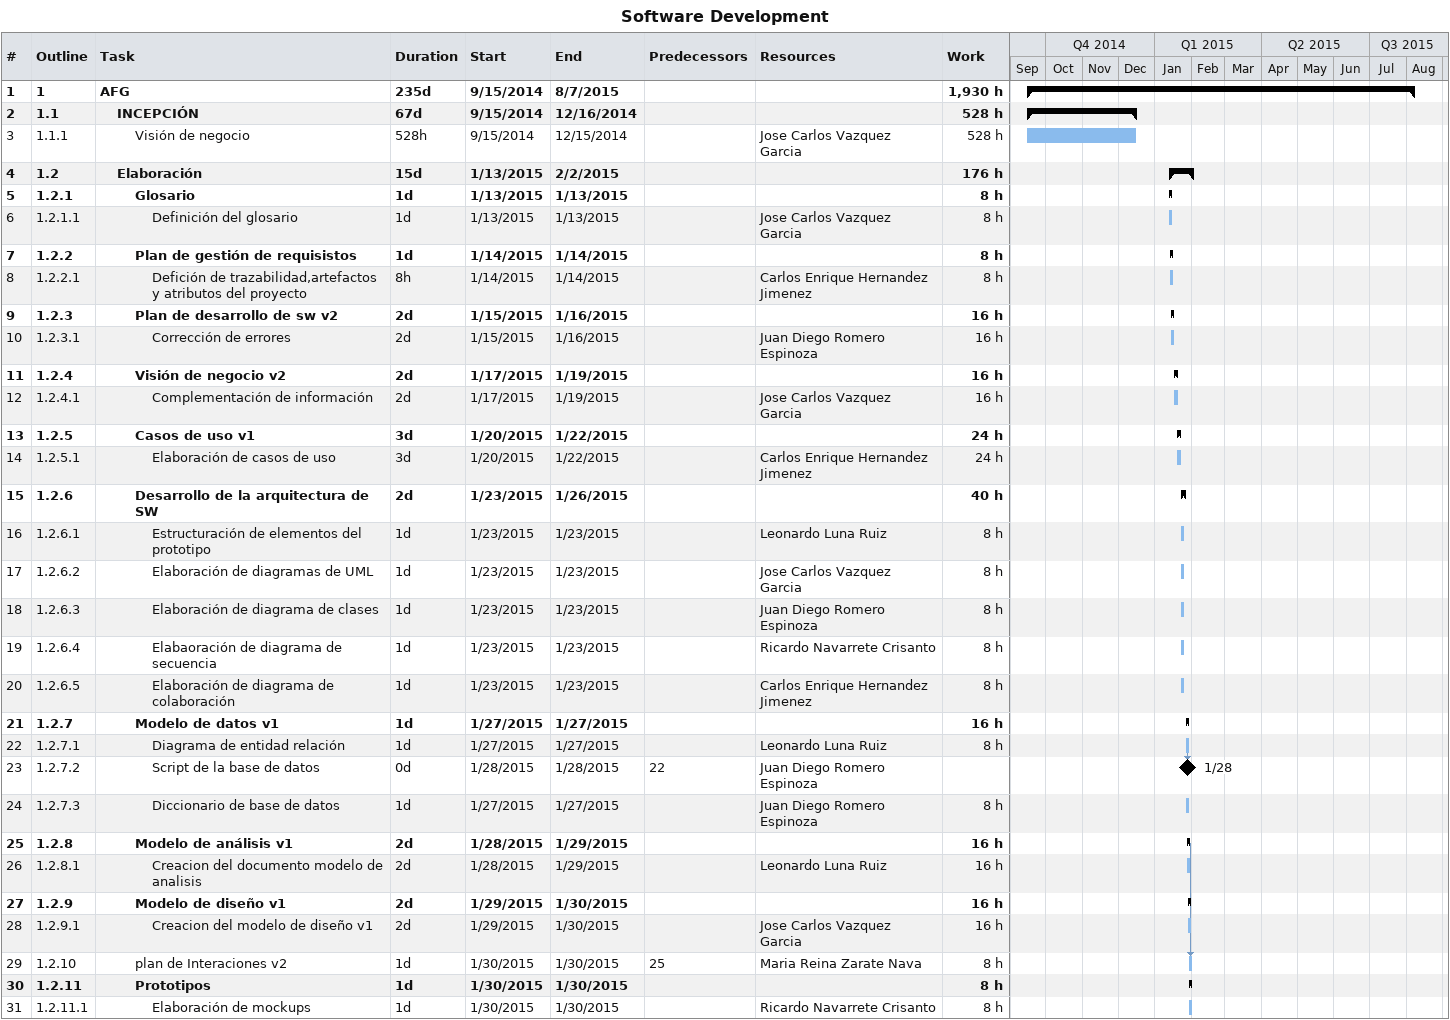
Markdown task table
Software Development

| ID | WBS | Task | Duration | Start | Finish | Predecessors | Resources | Work (h) |
|---|---|---|---|---|---|---|---|---|
| 1 | 1 | **AFG** | 235d | 2014-09-15 | 2015-08-07 |  |  | 1930 |
| 2 | 1.1 | **INCEPCIÓN** | 67d | 2014-09-15 | 2014-12-16 |  |  | 528 |
| 3 | 1.1.1 | Visión de negocio | 528h | 2014-09-15 | 2014-12-15 |  | Jose Carlos Vazquez Garcia | 528 |
| 4 | 1.2 | **Elaboración** | 15d | 2015-01-13 | 2015-02-02 |  |  | 176 |
| 5 | 1.2.1 | **Glosario** | 1d | 2015-01-13 | 2015-01-13 |  |  | 8 |
| 6 | 1.2.1.1 | Definición del glosario | 1d | 2015-01-13 | 2015-01-13 |  | Jose Carlos Vazquez Garcia | 8 |
| 7 | 1.2.2 | **Plan de gestión de requisistos** | 1d | 2015-01-14 | 2015-01-14 |  |  | 8 |
| 8 | 1.2.2.1 | Defición de trazabilidad,artefactos y atributos del proyecto | 8h | 2015-01-14 | 2015-01-14 |  | Carlos Enrique Hernandez Jimenez | 8 |
| 9 | 1.2.3 | **Plan de desarrollo de sw v2** | 2d | 2015-01-15 | 2015-01-16 |  |  | 16 |
| 10 | 1.2.3.1 | Corrección de errores | 2d | 2015-01-15 | 2015-01-16 |  | Juan Diego Romero Espinoza | 16 |
| 11 | 1.2.4 | **Visión de negocio v2** | 2d | 2015-01-17 | 2015-01-19 |  |  | 16 |
| 12 | 1.2.4.1 | Complementación de información | 2d | 2015-01-17 | 2015-01-19 |  | Jose Carlos Vazquez Garcia | 16 |
| 13 | 1.2.5 | **Casos de uso v1** | 3d | 2015-01-20 | 2015-01-22 |  |  | 24 |
| 14 | 1.2.5.1 | Elaboración de casos de uso | 3d | 2015-01-20 | 2015-01-22 |  | Carlos Enrique Hernandez Jimenez | 24 |
| 15 | 1.2.6 | **Desarrollo de la arquitectura de SW** | 2d | 2015-01-23 | 2015-01-26 |  |  | 40 |
| 16 | 1.2.6.1 | Estructuración de elementos del prototipo | 1d | 2015-01-23 | 2015-01-23 |  | Leonardo Luna Ruiz | 8 |
| 17 | 1.2.6.2 | Elaboración de diagramas de UML | 1d | 2015-01-23 | 2015-01-23 |  | Jose Carlos Vazquez Garcia | 8 |
| 18 | 1.2.6.3 | Elaboración de diagrama de clases | 1d | 2015-01-23 | 2015-01-23 |  | Juan Diego Romero Espinoza | 8 |
| 19 | 1.2.6.4 | Elabaoración de diagrama de secuencia | 1d | 2015-01-23 | 2015-01-23 |  | Ricardo Navarrete Crisanto | 8 |
| 20 | 1.2.6.5 | Elaboración de diagrama de colaboración | 1d | 2015-01-23 | 2015-01-23 |  | Carlos Enrique Hernandez Jimenez | 8 |
| 21 | 1.2.7 | **Modelo de datos v1** | 1d | 2015-01-27 | 2015-01-27 |  |  | 16 |
| 22 | 1.2.7.1 | Diagrama de entidad relación | 1d | 2015-01-27 | 2015-01-27 |  | Leonardo Luna Ruiz | 8 |
| 23 | 1.2.7.2 | Script de la base de datos | 0d | 2015-01-28 | 2015-01-28 | 22 | Juan Diego Romero Espinoza |  |
| 24 | 1.2.7.3 | Diccionario de base de datos | 1d | 2015-01-27 | 2015-01-27 |  | Juan Diego Romero Espinoza | 8 |
| 25 | 1.2.8 | **Modelo de análisis v1** | 2d | 2015-01-28 | 2015-01-29 |  |  | 16 |
| 26 | 1.2.8.1 | Creacion del documento modelo de analisis | 2d | 2015-01-28 | 2015-01-29 |  | Leonardo Luna Ruiz | 16 |
| 27 | 1.2.9 | **Modelo de diseño v1** | 2d | 2015-01-29 | 2015-01-30 |  |  | 16 |
| 28 | 1.2.9.1 | Creacion del modelo de diseño v1 | 2d | 2015-01-29 | 2015-01-30 |  | Jose Carlos Vazquez Garcia | 16 |
| 29 | 1.2.10 | plan de Interaciones v2 | 1d | 2015-01-30 | 2015-01-30 | 25 | Maria Reina Zarate Nava | 8 |
| 30 | 1.2.11 | **Prototipos** | 1d | 2015-01-30 | 2015-01-30 |  |  | 8 |
| 31 | 1.2.11.1 | Elaboración de mockups | 1d | 2015-01-30 | 2015-01-30 |  | Ricardo Navarrete Crisanto | 8 |
